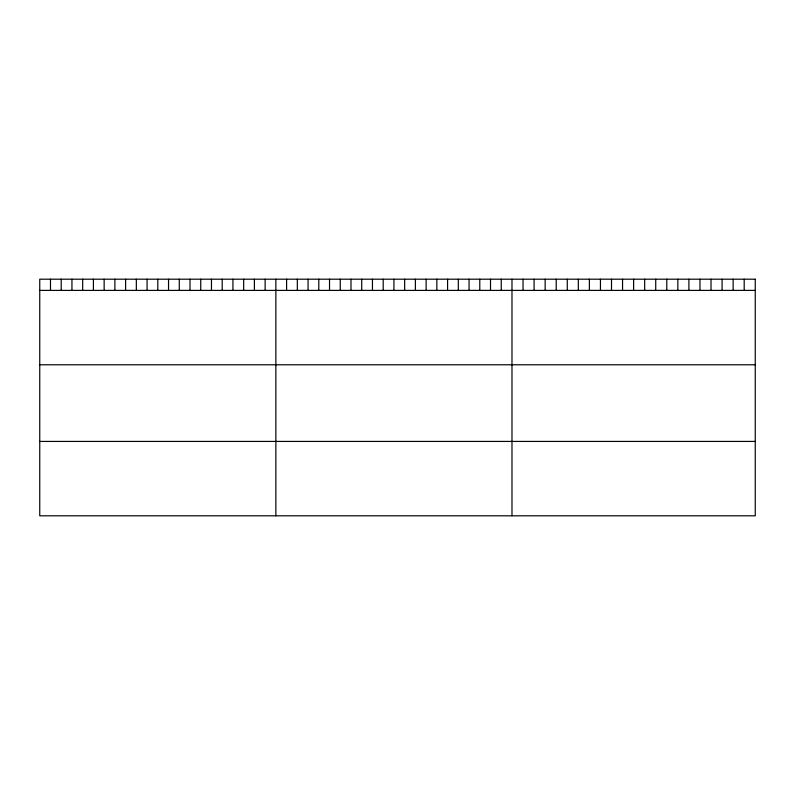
<?xml version="1.0" encoding="UTF-8"?>
<svg xmlns="http://www.w3.org/2000/svg" width="795" height="795" viewBox="0 0 795 795"><rect width="100%" height="100%" fill="white"/><g stroke="black" fill="none" stroke-linecap="round" stroke-linejoin="round"><path stroke-width="1.19" d="M39.75 290.394L755.25 290.394M39.75 364.776L755.25 364.776M39.75 441.424L755.25 441.424M744.19 279.194L744.19 290.394M733.139 279.194L733.139 290.394M722.079 279.194L722.079 290.394M711.018 279.194L711.018 290.394M699.958 279.194L699.958 290.394M688.907 279.194L688.907 290.394M677.847 279.194L677.847 290.394M666.786 279.194L666.786 290.394M655.726 279.194L655.726 290.394M644.675 279.194L644.675 290.394M633.615 279.194L633.615 290.394M622.555 279.194L622.555 290.394M611.504 279.194L611.504 290.394M600.444 279.194L600.444 290.394M589.383 279.194L589.383 290.394M578.323 279.194L578.323 290.394M567.272 279.194L567.272 290.394M556.212 279.194L556.212 290.394M545.151 279.194L545.151 290.394M534.091 279.194L534.091 290.394M523.04 279.194L523.04 290.394M511.98 279.194L511.98 515.806M501.248 279.194L501.248 290.394M490.515 279.194L490.515 290.394M479.783 279.194L479.783 290.394M469.05 279.194L469.05 290.394M458.317 279.194L458.317 290.394M447.585 279.194L447.585 290.394M436.853 279.194L436.853 290.394M426.12 279.194L426.12 290.394M415.387 279.194L415.387 290.394M404.655 279.194L404.655 290.394M393.923 279.194L393.923 290.394M383.19 279.194L383.19 290.394M372.458 279.194L372.458 290.394M361.725 279.194L361.725 290.394M350.993 279.194L350.993 290.394M340.26 279.194L340.26 290.394M329.528 279.194L329.528 290.394M318.795 279.194L318.795 290.394M308.062 279.194L308.062 290.394M297.33 279.194L297.33 290.394M286.597 279.194L286.597 290.394M275.865 279.194L275.865 515.806M265.132 279.194L265.132 290.394M254.4 279.194L254.4 290.394M243.667 279.194L243.667 290.394M232.935 279.194L232.935 290.394M222.202 279.194L222.202 290.394M211.47 279.194L211.47 290.394M200.738 279.194L200.738 290.394M190.005 279.194L190.005 290.394M179.273 279.194L179.273 290.394M168.54 279.194L168.54 290.394M157.808 279.194L157.808 290.394M147.075 279.194L147.075 290.394M136.343 279.194L136.343 290.394M125.61 279.194L125.61 290.394M114.877 279.194L114.877 290.394M104.145 279.194L104.145 290.394M93.413 279.194L93.413 290.394M82.68 279.194L82.68 290.394M71.948 279.194L71.948 290.394M61.215 279.194L61.215 290.394M50.483 279.194L50.483 290.394M755.25 279.194L39.75 279.194L39.75 515.806L755.25 515.806L755.25 279.194"/></g></svg>
